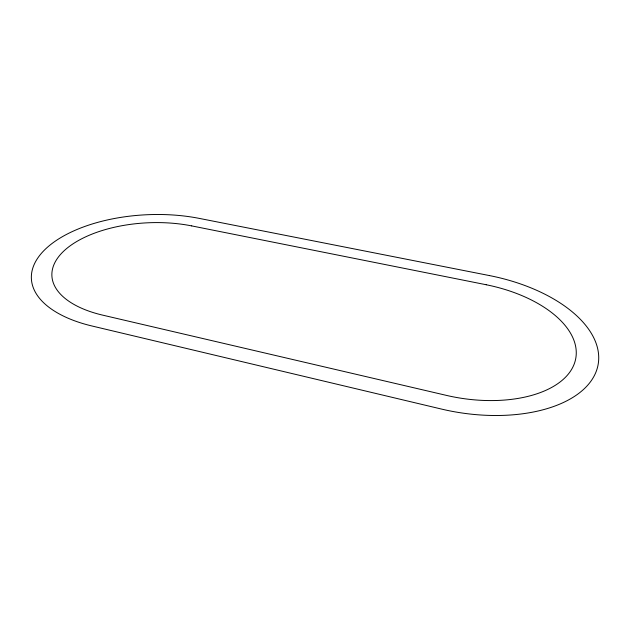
<?xml version="1.0" encoding="UTF-8"?>
<svg xmlns="http://www.w3.org/2000/svg" width="630" height="630" viewBox="0 0 630 630"><rect width="100%" height="100%" fill="white"/><g stroke="black" fill="none" stroke-linecap="round" stroke-linejoin="round"><path stroke-width="0.94" d="M191.709 225.902L486.242 284.752M486.234 284.752A107.824 58.086 9.1 0 1 574.402 363.478A107.824 58.086 9.1 0 1 446.355 395.372L102.659 315.134A97.737 48.25 -2.8 0 1 62.622 252.205A97.737 48.25 -2.8 0 1 191.701 225.902M489.541 275.593L199.214 218.382A117.7 58.196 -2.8 0 0 44.321 250.197A117.7 58.196 -2.8 0 0 91.854 325.962L441.425 409.051A129.89 70.103 9.1 0 0 596.452 370.786A129.89 70.103 9.1 0 0 489.541 275.593"/></g></svg>
